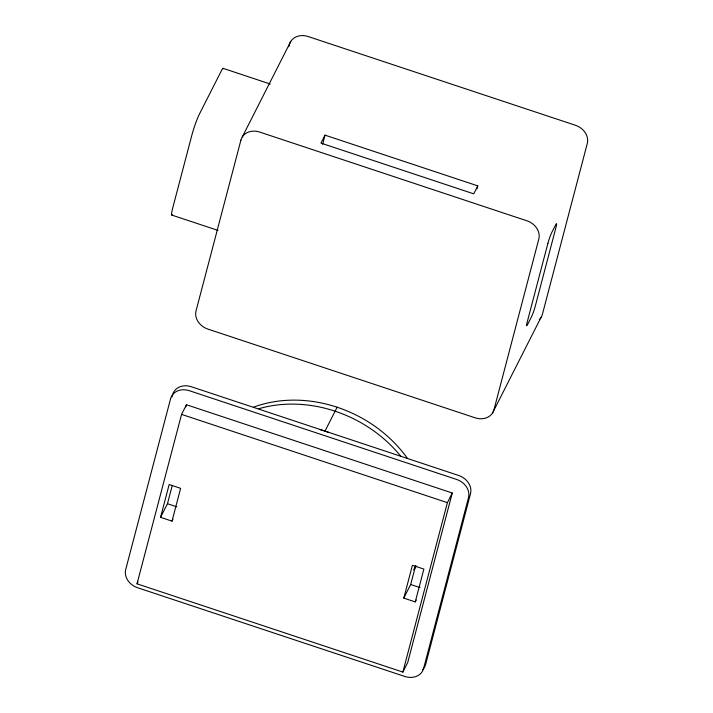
<?xml version="1.0" encoding="UTF-8"?>
<svg xmlns="http://www.w3.org/2000/svg" width="713" height="713" viewBox="0 0 713 713"><rect width="100%" height="100%" fill="white"/><g stroke="black" fill="none" stroke-linecap="round" stroke-linejoin="round"><path stroke-width="1.07" d="M172.029 396.927L172.599 394.779A16.176 13.485 26.9 0 1 191.325 386.722L458.682 475.482A16.176 13.485 26.9 0 1 470.509 493.69L425.634 664.445A16.176 13.485 26.9 0 1 422.533 669.73M137.03 583.822L181.557 414.387L186.45 404.743L452.274 493.004L407.747 662.439L402.863 672.083L137.03 583.822L138.01 581.888M185.879 406.891L186.45 404.743M160.55 517.326L169.168 484.528L180.63 488.334L172.011 521.132L160.55 517.326L167.466 503.708L172.189 485.722M288.818 46.728L289.38 44.58A16.176 13.485 26.9 0 1 308.114 36.515L575.471 125.283A16.176 13.485 26.9 0 1 587.289 143.491L542.424 314.237A16.176 13.485 26.9 0 1 539.313 319.531M322.624 144.249L325.012 135.149L477.781 185.879L476.988 188.909M403.79 598.109L412.417 565.275L423.879 569.081L415.251 601.915L403.79 598.109L410.688 584.508L415.697 565.436M402.863 672.083L447.39 502.647L452.274 493.004M415.216 567.967L416.053 566.051M242.322 136.887L290.797 41.354M325.012 135.149L320.975 143.117L473.744 193.838L477.781 185.879M172.011 521.132L173.001 519.189M325.003 431.107L337.124 407.221M492.54 413.005L541.007 317.463M413.656 569.865L415.599 566.042M415.251 601.915L416.232 599.972M223.053 68.341L270.236 84.009M171.833 215.085L217.964 230.397M181.557 414.387L447.39 502.647M167.466 503.708L176.842 506.818M410.688 584.508L420.064 587.619M319.843 429.493A121.317 101.157 26.9 0 1 329.094 432.533M258.926 408.701A121.317 101.157 26.9 0 1 400.902 456.418M253.57 407.15A121.317 101.157 26.9 0 1 407.542 458.53M223.338 68.778A16.176 1.578 -71.6 0 0 221.493 70.56L199.284 114.347A16.176 1.578 -71.6 0 0 191.788 135.452L172.804 207.688A16.176 1.578 -71.6 0 0 172.466 214.47M170.576 398.763L125.711 569.509A16.176 13.485 26.9 0 0 137.529 587.717L404.886 676.485A16.176 13.485 26.9 0 0 423.62 668.42L468.494 497.674A16.176 13.485 26.9 0 0 456.668 479.466L189.31 390.697A16.176 13.485 26.9 0 0 170.576 398.763M240.914 140.113L196.039 310.868A16.176 13.485 26.9 0 0 207.866 329.076L475.223 417.836A16.176 13.485 26.9 0 0 493.949 409.779L538.823 239.024A16.176 13.485 26.9 0 0 526.996 220.825L259.639 132.057A16.176 13.485 26.9 0 0 240.914 140.113M547.923 243.258L527.21 322.062A8.084 0.793 -71.6 0 0 527.504 324.656L531.541 316.688A8.084 0.793 -71.6 0 0 535.285 306.144L555.997 227.331A8.084 0.793 -71.6 0 0 555.703 224.747L551.666 232.714A8.084 0.793 -71.6 0 0 547.923 243.258"/></g></svg>
